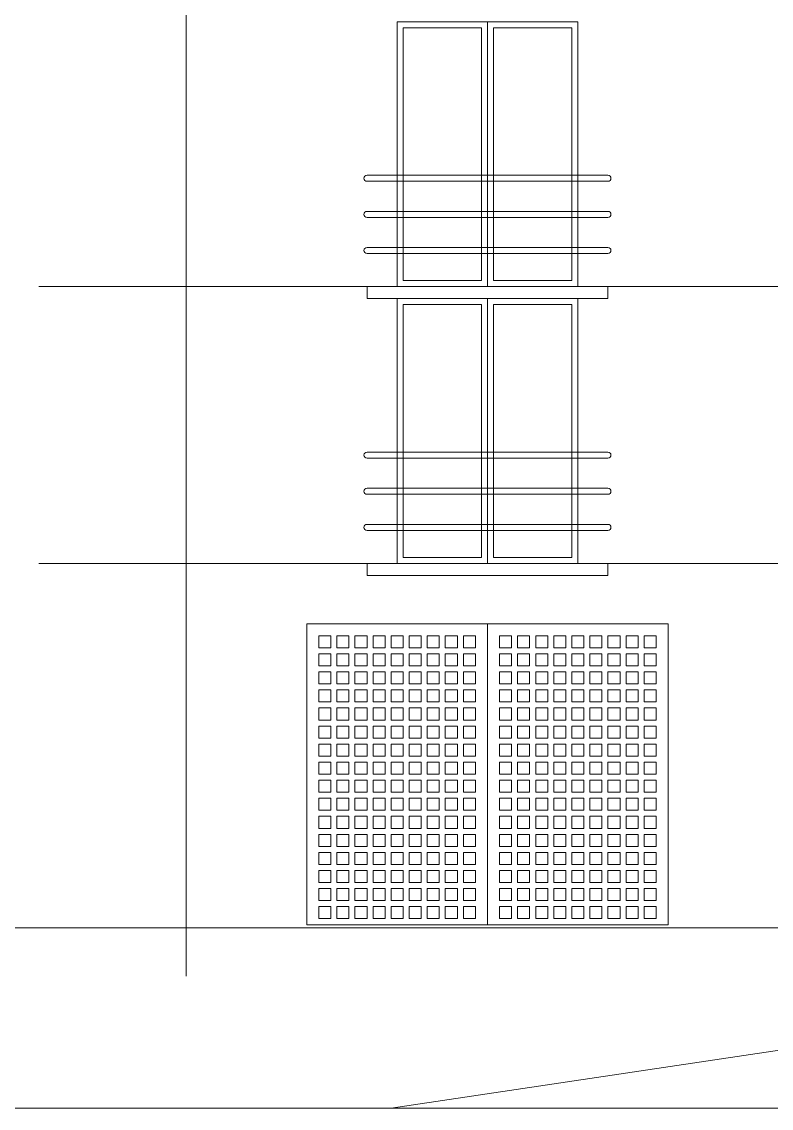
# Model space of a CAD drawing. Header units: millimetres. Extents: x 94 to 362, y 157 to 221.
# Drawn here: x 109.05 to 115.27, y 164.48 to 173.5 of the extents above; entities that cross this region are included whole.
import ezdxf

# ---------------------------------------------------------------- set-up
doc = ezdxf.new("R2010")
doc.units = ezdxf.units.MM
doc.layers.get('0').update_dxf_attribs({"lineweight": 9})

msp = doc.modelspace()

# ---------------------------------------------------------------- linework, layer by layer
for p, q in [((110.4177, 165.5756), (110.4177, 181.0042)), ((123.4407, 171.3042), (109.1942, 171.3042)), ((123.4407, 169.0042), (109.1942, 169.0042)), ((128.8239, 165.9792), (104.31, 165.9792)), ((112.1177, 164.4792), (122.1177, 165.9792)), ((128.8239, 164.4792), (104.31, 164.4792))]:
    msp.add_line(p, q)
for points in [[(112.9177, 171.3042), (112.1677, 171.3042), (112.1677, 173.5042), (112.9177, 173.5042)], [(113.6677, 171.3042), (112.9177, 171.3042), (112.9177, 173.5042), (113.6677, 173.5042)], [(112.8677, 171.3542), (112.2177, 171.3542), (112.2177, 173.4542), (112.8677, 173.4542)], [(113.6177, 171.3542), (112.9677, 171.3542), (112.9677, 173.4542), (113.6177, 173.4542)], [(111.9177, 171.3042), (113.9177, 171.3042), (113.9177, 171.2042), (111.9177, 171.2042)], [(112.9177, 169.0042), (112.1677, 169.0042), (112.1677, 171.2042), (112.9177, 171.2042)], [(112.8677, 169.0542), (112.2177, 169.0542), (112.2177, 171.1542), (112.8677, 171.1542)], [(113.6677, 169.0042), (112.9177, 169.0042), (112.9177, 171.2042), (113.6677, 171.2042)], [(113.6177, 169.0542), (112.9677, 169.0542), (112.9677, 171.1542), (113.6177, 171.1542)], [(111.9177, 169.0042), (113.9177, 169.0042), (113.9177, 168.9042), (111.9177, 168.9042)], [(111.4177, 168.5042), (112.9177, 168.5042), (112.9177, 166.0042), (111.4177, 166.0042)], [(112.9177, 168.5042), (114.4177, 168.5042), (114.4177, 166.0042), (112.9177, 166.0042)], [(111.5177, 168.4042), (111.6177, 168.4042), (111.6177, 168.3042), (111.5177, 168.3042)], [(111.5177, 168.4042), (111.6177, 168.4042), (111.6177, 168.3042), (111.5177, 168.3042)], [(111.6677, 168.4042), (111.7677, 168.4042), (111.7677, 168.3042), (111.6677, 168.3042)], [(111.8177, 168.4042), (111.9177, 168.4042), (111.9177, 168.3042), (111.8177, 168.3042)], [(111.8177, 168.4042), (111.9177, 168.4042), (111.9177, 168.3042), (111.8177, 168.3042)], [(111.9677, 168.4042), (112.0677, 168.4042), (112.0677, 168.3042), (111.9677, 168.3042)], [(112.1177, 168.4042), (112.2177, 168.4042), (112.2177, 168.3042), (112.1177, 168.3042)], [(112.1177, 168.4042), (112.2177, 168.4042), (112.2177, 168.3042), (112.1177, 168.3042)], [(112.2677, 168.4042), (112.3677, 168.4042), (112.3677, 168.3042), (112.2677, 168.3042)], [(112.4177, 168.4042), (112.5177, 168.4042), (112.5177, 168.3042), (112.4177, 168.3042)], [(112.4177, 168.4042), (112.5177, 168.4042), (112.5177, 168.3042), (112.4177, 168.3042)], [(112.5677, 168.4042), (112.6677, 168.4042), (112.6677, 168.3042), (112.5677, 168.3042)], [(112.7177, 168.4042), (112.8177, 168.4042), (112.8177, 168.3042), (112.7177, 168.3042)], [(113.0177, 168.4042), (113.1177, 168.4042), (113.1177, 168.3042), (113.0177, 168.3042)], [(113.0177, 168.4042), (113.1177, 168.4042), (113.1177, 168.3042), (113.0177, 168.3042)], [(113.1677, 168.4042), (113.2677, 168.4042), (113.2677, 168.3042), (113.1677, 168.3042)], [(113.3177, 168.4042), (113.4177, 168.4042), (113.4177, 168.3042), (113.3177, 168.3042)], [(113.3177, 168.4042), (113.4177, 168.4042), (113.4177, 168.3042), (113.3177, 168.3042)], [(113.4677, 168.4042), (113.5677, 168.4042), (113.5677, 168.3042), (113.4677, 168.3042)], [(113.6177, 168.4042), (113.7177, 168.4042), (113.7177, 168.3042), (113.6177, 168.3042)], [(113.6177, 168.4042), (113.7177, 168.4042), (113.7177, 168.3042), (113.6177, 168.3042)], [(113.7677, 168.4042), (113.8677, 168.4042), (113.8677, 168.3042), (113.7677, 168.3042)], [(113.9177, 168.4042), (114.0177, 168.4042), (114.0177, 168.3042), (113.9177, 168.3042)], [(113.9177, 168.4042), (114.0177, 168.4042), (114.0177, 168.3042), (113.9177, 168.3042)], [(114.0677, 168.4042), (114.1677, 168.4042), (114.1677, 168.3042), (114.0677, 168.3042)], [(114.2177, 168.4042), (114.3177, 168.4042), (114.3177, 168.3042), (114.2177, 168.3042)], [(111.5177, 168.2542), (111.6177, 168.2542), (111.6177, 168.1542), (111.5177, 168.1542)], [(111.5177, 168.2542), (111.6177, 168.2542), (111.6177, 168.1542), (111.5177, 168.1542)], [(111.6677, 168.2542), (111.7677, 168.2542), (111.7677, 168.1542), (111.6677, 168.1542)], [(111.8177, 168.2542), (111.9177, 168.2542), (111.9177, 168.1542), (111.8177, 168.1542)], [(111.8177, 168.2542), (111.9177, 168.2542), (111.9177, 168.1542), (111.8177, 168.1542)], [(111.9677, 168.2542), (112.0677, 168.2542), (112.0677, 168.1542), (111.9677, 168.1542)], [(112.1177, 168.2542), (112.2177, 168.2542), (112.2177, 168.1542), (112.1177, 168.1542)], [(112.1177, 168.2542), (112.2177, 168.2542), (112.2177, 168.1542), (112.1177, 168.1542)], [(112.2677, 168.2542), (112.3677, 168.2542), (112.3677, 168.1542), (112.2677, 168.1542)], [(112.4177, 168.2542), (112.5177, 168.2542), (112.5177, 168.1542), (112.4177, 168.1542)], [(112.4177, 168.2542), (112.5177, 168.2542), (112.5177, 168.1542), (112.4177, 168.1542)], [(112.5677, 168.2542), (112.6677, 168.2542), (112.6677, 168.1542), (112.5677, 168.1542)], [(112.7177, 168.2542), (112.8177, 168.2542), (112.8177, 168.1542), (112.7177, 168.1542)], [(113.0177, 168.2542), (113.1177, 168.2542), (113.1177, 168.1542), (113.0177, 168.1542)], [(113.0177, 168.2542), (113.1177, 168.2542), (113.1177, 168.1542), (113.0177, 168.1542)], [(113.1677, 168.2542), (113.2677, 168.2542), (113.2677, 168.1542), (113.1677, 168.1542)], [(113.3177, 168.2542), (113.4177, 168.2542), (113.4177, 168.1542), (113.3177, 168.1542)], [(113.3177, 168.2542), (113.4177, 168.2542), (113.4177, 168.1542), (113.3177, 168.1542)], [(113.4677, 168.2542), (113.5677, 168.2542), (113.5677, 168.1542), (113.4677, 168.1542)], [(113.6177, 168.2542), (113.7177, 168.2542), (113.7177, 168.1542), (113.6177, 168.1542)], [(113.6177, 168.2542), (113.7177, 168.2542), (113.7177, 168.1542), (113.6177, 168.1542)], [(113.7677, 168.2542), (113.8677, 168.2542), (113.8677, 168.1542), (113.7677, 168.1542)], [(113.9177, 168.2542), (114.0177, 168.2542), (114.0177, 168.1542), (113.9177, 168.1542)], [(113.9177, 168.2542), (114.0177, 168.2542), (114.0177, 168.1542), (113.9177, 168.1542)], [(114.0677, 168.2542), (114.1677, 168.2542), (114.1677, 168.1542), (114.0677, 168.1542)], [(114.2177, 168.2542), (114.3177, 168.2542), (114.3177, 168.1542), (114.2177, 168.1542)], [(111.5177, 168.1042), (111.6177, 168.1042), (111.6177, 168.0042), (111.5177, 168.0042)], [(111.5177, 168.1042), (111.6177, 168.1042), (111.6177, 168.0042), (111.5177, 168.0042)], [(111.6677, 168.1042), (111.7677, 168.1042), (111.7677, 168.0042), (111.6677, 168.0042)], [(111.8177, 168.1042), (111.9177, 168.1042), (111.9177, 168.0042), (111.8177, 168.0042)], [(111.8177, 168.1042), (111.9177, 168.1042), (111.9177, 168.0042), (111.8177, 168.0042)], [(111.9677, 168.1042), (112.0677, 168.1042), (112.0677, 168.0042), (111.9677, 168.0042)], [(112.1177, 168.1042), (112.2177, 168.1042), (112.2177, 168.0042), (112.1177, 168.0042)], [(112.1177, 168.1042), (112.2177, 168.1042), (112.2177, 168.0042), (112.1177, 168.0042)], [(112.2677, 168.1042), (112.3677, 168.1042), (112.3677, 168.0042), (112.2677, 168.0042)], [(112.4177, 168.1042), (112.5177, 168.1042), (112.5177, 168.0042), (112.4177, 168.0042)], [(112.4177, 168.1042), (112.5177, 168.1042), (112.5177, 168.0042), (112.4177, 168.0042)], [(112.5677, 168.1042), (112.6677, 168.1042), (112.6677, 168.0042), (112.5677, 168.0042)], [(112.7177, 168.1042), (112.8177, 168.1042), (112.8177, 168.0042), (112.7177, 168.0042)], [(113.0177, 168.1042), (113.1177, 168.1042), (113.1177, 168.0042), (113.0177, 168.0042)], [(113.0177, 168.1042), (113.1177, 168.1042), (113.1177, 168.0042), (113.0177, 168.0042)], [(113.1677, 168.1042), (113.2677, 168.1042), (113.2677, 168.0042), (113.1677, 168.0042)], [(113.3177, 168.1042), (113.4177, 168.1042), (113.4177, 168.0042), (113.3177, 168.0042)], [(113.3177, 168.1042), (113.4177, 168.1042), (113.4177, 168.0042), (113.3177, 168.0042)], [(113.4677, 168.1042), (113.5677, 168.1042), (113.5677, 168.0042), (113.4677, 168.0042)], [(113.6177, 168.1042), (113.7177, 168.1042), (113.7177, 168.0042), (113.6177, 168.0042)], [(113.6177, 168.1042), (113.7177, 168.1042), (113.7177, 168.0042), (113.6177, 168.0042)], [(113.7677, 168.1042), (113.8677, 168.1042), (113.8677, 168.0042), (113.7677, 168.0042)], [(113.9177, 168.1042), (114.0177, 168.1042), (114.0177, 168.0042), (113.9177, 168.0042)], [(113.9177, 168.1042), (114.0177, 168.1042), (114.0177, 168.0042), (113.9177, 168.0042)], [(114.0677, 168.1042), (114.1677, 168.1042), (114.1677, 168.0042), (114.0677, 168.0042)], [(114.2177, 168.1042), (114.3177, 168.1042), (114.3177, 168.0042), (114.2177, 168.0042)], [(111.5177, 167.9542), (111.6177, 167.9542), (111.6177, 167.8542), (111.5177, 167.8542)], [(111.5177, 167.9542), (111.6177, 167.9542), (111.6177, 167.8542), (111.5177, 167.8542)], [(111.6677, 167.9542), (111.7677, 167.9542), (111.7677, 167.8542), (111.6677, 167.8542)], [(111.8177, 167.9542), (111.9177, 167.9542), (111.9177, 167.8542), (111.8177, 167.8542)], [(111.8177, 167.9542), (111.9177, 167.9542), (111.9177, 167.8542), (111.8177, 167.8542)], [(111.9677, 167.9542), (112.0677, 167.9542), (112.0677, 167.8542), (111.9677, 167.8542)], [(112.1177, 167.9542), (112.2177, 167.9542), (112.2177, 167.8542), (112.1177, 167.8542)], [(112.1177, 167.9542), (112.2177, 167.9542), (112.2177, 167.8542), (112.1177, 167.8542)], [(112.2677, 167.9542), (112.3677, 167.9542), (112.3677, 167.8542), (112.2677, 167.8542)], [(112.4177, 167.9542), (112.5177, 167.9542), (112.5177, 167.8542), (112.4177, 167.8542)], [(112.4177, 167.9542), (112.5177, 167.9542), (112.5177, 167.8542), (112.4177, 167.8542)], [(112.5677, 167.9542), (112.6677, 167.9542), (112.6677, 167.8542), (112.5677, 167.8542)], [(112.7177, 167.9542), (112.8177, 167.9542), (112.8177, 167.8542), (112.7177, 167.8542)], [(113.0177, 167.9542), (113.1177, 167.9542), (113.1177, 167.8542), (113.0177, 167.8542)], [(113.0177, 167.9542), (113.1177, 167.9542), (113.1177, 167.8542), (113.0177, 167.8542)], [(113.1677, 167.9542), (113.2677, 167.9542), (113.2677, 167.8542), (113.1677, 167.8542)], [(113.3177, 167.9542), (113.4177, 167.9542), (113.4177, 167.8542), (113.3177, 167.8542)], [(113.3177, 167.9542), (113.4177, 167.9542), (113.4177, 167.8542), (113.3177, 167.8542)], [(113.4677, 167.9542), (113.5677, 167.9542), (113.5677, 167.8542), (113.4677, 167.8542)], [(113.6177, 167.9542), (113.7177, 167.9542), (113.7177, 167.8542), (113.6177, 167.8542)], [(113.6177, 167.9542), (113.7177, 167.9542), (113.7177, 167.8542), (113.6177, 167.8542)], [(113.7677, 167.9542), (113.8677, 167.9542), (113.8677, 167.8542), (113.7677, 167.8542)], [(113.9177, 167.9542), (114.0177, 167.9542), (114.0177, 167.8542), (113.9177, 167.8542)], [(113.9177, 167.9542), (114.0177, 167.9542), (114.0177, 167.8542), (113.9177, 167.8542)], [(114.0677, 167.9542), (114.1677, 167.9542), (114.1677, 167.8542), (114.0677, 167.8542)], [(114.2177, 167.9542), (114.3177, 167.9542), (114.3177, 167.8542), (114.2177, 167.8542)], [(111.5177, 167.8042), (111.6177, 167.8042), (111.6177, 167.7042), (111.5177, 167.7042)], [(111.5177, 167.8042), (111.6177, 167.8042), (111.6177, 167.7042), (111.5177, 167.7042)], [(111.6677, 167.8042), (111.7677, 167.8042), (111.7677, 167.7042), (111.6677, 167.7042)], [(111.8177, 167.8042), (111.9177, 167.8042), (111.9177, 167.7042), (111.8177, 167.7042)], [(111.8177, 167.8042), (111.9177, 167.8042), (111.9177, 167.7042), (111.8177, 167.7042)], [(111.9677, 167.8042), (112.0677, 167.8042), (112.0677, 167.7042), (111.9677, 167.7042)], [(112.1177, 167.8042), (112.2177, 167.8042), (112.2177, 167.7042), (112.1177, 167.7042)], [(112.1177, 167.8042), (112.2177, 167.8042), (112.2177, 167.7042), (112.1177, 167.7042)], [(112.2677, 167.8042), (112.3677, 167.8042), (112.3677, 167.7042), (112.2677, 167.7042)], [(112.4177, 167.8042), (112.5177, 167.8042), (112.5177, 167.7042), (112.4177, 167.7042)], [(112.4177, 167.8042), (112.5177, 167.8042), (112.5177, 167.7042), (112.4177, 167.7042)], [(112.5677, 167.8042), (112.6677, 167.8042), (112.6677, 167.7042), (112.5677, 167.7042)], [(112.7177, 167.8042), (112.8177, 167.8042), (112.8177, 167.7042), (112.7177, 167.7042)], [(113.0177, 167.8042), (113.1177, 167.8042), (113.1177, 167.7042), (113.0177, 167.7042)], [(113.0177, 167.8042), (113.1177, 167.8042), (113.1177, 167.7042), (113.0177, 167.7042)], [(113.1677, 167.8042), (113.2677, 167.8042), (113.2677, 167.7042), (113.1677, 167.7042)], [(113.3177, 167.8042), (113.4177, 167.8042), (113.4177, 167.7042), (113.3177, 167.7042)], [(113.3177, 167.8042), (113.4177, 167.8042), (113.4177, 167.7042), (113.3177, 167.7042)], [(113.4677, 167.8042), (113.5677, 167.8042), (113.5677, 167.7042), (113.4677, 167.7042)], [(113.6177, 167.8042), (113.7177, 167.8042), (113.7177, 167.7042), (113.6177, 167.7042)], [(113.6177, 167.8042), (113.7177, 167.8042), (113.7177, 167.7042), (113.6177, 167.7042)], [(113.7677, 167.8042), (113.8677, 167.8042), (113.8677, 167.7042), (113.7677, 167.7042)], [(113.9177, 167.8042), (114.0177, 167.8042), (114.0177, 167.7042), (113.9177, 167.7042)], [(113.9177, 167.8042), (114.0177, 167.8042), (114.0177, 167.7042), (113.9177, 167.7042)], [(114.0677, 167.8042), (114.1677, 167.8042), (114.1677, 167.7042), (114.0677, 167.7042)], [(114.2177, 167.8042), (114.3177, 167.8042), (114.3177, 167.7042), (114.2177, 167.7042)], [(111.5177, 167.6542), (111.6177, 167.6542), (111.6177, 167.5542), (111.5177, 167.5542)], [(111.5177, 167.6542), (111.6177, 167.6542), (111.6177, 167.5542), (111.5177, 167.5542)], [(111.6677, 167.6542), (111.7677, 167.6542), (111.7677, 167.5542), (111.6677, 167.5542)], [(111.8177, 167.6542), (111.9177, 167.6542), (111.9177, 167.5542), (111.8177, 167.5542)], [(111.8177, 167.6542), (111.9177, 167.6542), (111.9177, 167.5542), (111.8177, 167.5542)], [(111.9677, 167.6542), (112.0677, 167.6542), (112.0677, 167.5542), (111.9677, 167.5542)], [(112.1177, 167.6542), (112.2177, 167.6542), (112.2177, 167.5542), (112.1177, 167.5542)], [(112.1177, 167.6542), (112.2177, 167.6542), (112.2177, 167.5542), (112.1177, 167.5542)], [(112.2677, 167.6542), (112.3677, 167.6542), (112.3677, 167.5542), (112.2677, 167.5542)], [(112.4177, 167.6542), (112.5177, 167.6542), (112.5177, 167.5542), (112.4177, 167.5542)], [(112.4177, 167.6542), (112.5177, 167.6542), (112.5177, 167.5542), (112.4177, 167.5542)], [(112.5677, 167.6542), (112.6677, 167.6542), (112.6677, 167.5542), (112.5677, 167.5542)], [(112.7177, 167.6542), (112.8177, 167.6542), (112.8177, 167.5542), (112.7177, 167.5542)], [(113.0177, 167.6542), (113.1177, 167.6542), (113.1177, 167.5542), (113.0177, 167.5542)], [(113.0177, 167.6542), (113.1177, 167.6542), (113.1177, 167.5542), (113.0177, 167.5542)], [(113.1677, 167.6542), (113.2677, 167.6542), (113.2677, 167.5542), (113.1677, 167.5542)], [(113.3177, 167.6542), (113.4177, 167.6542), (113.4177, 167.5542), (113.3177, 167.5542)], [(113.3177, 167.6542), (113.4177, 167.6542), (113.4177, 167.5542), (113.3177, 167.5542)], [(113.4677, 167.6542), (113.5677, 167.6542), (113.5677, 167.5542), (113.4677, 167.5542)], [(113.6177, 167.6542), (113.7177, 167.6542), (113.7177, 167.5542), (113.6177, 167.5542)], [(113.6177, 167.6542), (113.7177, 167.6542), (113.7177, 167.5542), (113.6177, 167.5542)], [(113.7677, 167.6542), (113.8677, 167.6542), (113.8677, 167.5542), (113.7677, 167.5542)], [(113.9177, 167.6542), (114.0177, 167.6542), (114.0177, 167.5542), (113.9177, 167.5542)], [(113.9177, 167.6542), (114.0177, 167.6542), (114.0177, 167.5542), (113.9177, 167.5542)], [(114.0677, 167.6542), (114.1677, 167.6542), (114.1677, 167.5542), (114.0677, 167.5542)], [(114.2177, 167.6542), (114.3177, 167.6542), (114.3177, 167.5542), (114.2177, 167.5542)], [(111.5177, 167.5042), (111.6177, 167.5042), (111.6177, 167.4042), (111.5177, 167.4042)], [(111.5177, 167.5042), (111.6177, 167.5042), (111.6177, 167.4042), (111.5177, 167.4042)], [(111.6677, 167.5042), (111.7677, 167.5042), (111.7677, 167.4042), (111.6677, 167.4042)], [(111.8177, 167.5042), (111.9177, 167.5042), (111.9177, 167.4042), (111.8177, 167.4042)], [(111.8177, 167.5042), (111.9177, 167.5042), (111.9177, 167.4042), (111.8177, 167.4042)], [(111.9677, 167.5042), (112.0677, 167.5042), (112.0677, 167.4042), (111.9677, 167.4042)], [(112.1177, 167.5042), (112.2177, 167.5042), (112.2177, 167.4042), (112.1177, 167.4042)], [(112.1177, 167.5042), (112.2177, 167.5042), (112.2177, 167.4042), (112.1177, 167.4042)], [(112.2677, 167.5042), (112.3677, 167.5042), (112.3677, 167.4042), (112.2677, 167.4042)], [(112.4177, 167.5042), (112.5177, 167.5042), (112.5177, 167.4042), (112.4177, 167.4042)], [(112.4177, 167.5042), (112.5177, 167.5042), (112.5177, 167.4042), (112.4177, 167.4042)], [(112.5677, 167.5042), (112.6677, 167.5042), (112.6677, 167.4042), (112.5677, 167.4042)], [(112.7177, 167.5042), (112.8177, 167.5042), (112.8177, 167.4042), (112.7177, 167.4042)], [(113.0177, 167.5042), (113.1177, 167.5042), (113.1177, 167.4042), (113.0177, 167.4042)], [(113.0177, 167.5042), (113.1177, 167.5042), (113.1177, 167.4042), (113.0177, 167.4042)], [(113.1677, 167.5042), (113.2677, 167.5042), (113.2677, 167.4042), (113.1677, 167.4042)], [(113.3177, 167.5042), (113.4177, 167.5042), (113.4177, 167.4042), (113.3177, 167.4042)], [(113.3177, 167.5042), (113.4177, 167.5042), (113.4177, 167.4042), (113.3177, 167.4042)], [(113.4677, 167.5042), (113.5677, 167.5042), (113.5677, 167.4042), (113.4677, 167.4042)], [(113.6177, 167.5042), (113.7177, 167.5042), (113.7177, 167.4042), (113.6177, 167.4042)], [(113.6177, 167.5042), (113.7177, 167.5042), (113.7177, 167.4042), (113.6177, 167.4042)], [(113.7677, 167.5042), (113.8677, 167.5042), (113.8677, 167.4042), (113.7677, 167.4042)], [(113.9177, 167.5042), (114.0177, 167.5042), (114.0177, 167.4042), (113.9177, 167.4042)], [(113.9177, 167.5042), (114.0177, 167.5042), (114.0177, 167.4042), (113.9177, 167.4042)], [(114.0677, 167.5042), (114.1677, 167.5042), (114.1677, 167.4042), (114.0677, 167.4042)], [(114.2177, 167.5042), (114.3177, 167.5042), (114.3177, 167.4042), (114.2177, 167.4042)], [(111.5177, 167.3542), (111.6177, 167.3542), (111.6177, 167.2542), (111.5177, 167.2542)], [(111.5177, 167.3542), (111.6177, 167.3542), (111.6177, 167.2542), (111.5177, 167.2542)], [(111.6677, 167.3542), (111.7677, 167.3542), (111.7677, 167.2542), (111.6677, 167.2542)], [(111.8177, 167.3542), (111.9177, 167.3542), (111.9177, 167.2542), (111.8177, 167.2542)], [(111.8177, 167.3542), (111.9177, 167.3542), (111.9177, 167.2542), (111.8177, 167.2542)], [(111.9677, 167.3542), (112.0677, 167.3542), (112.0677, 167.2542), (111.9677, 167.2542)], [(112.1177, 167.3542), (112.2177, 167.3542), (112.2177, 167.2542), (112.1177, 167.2542)], [(112.1177, 167.3542), (112.2177, 167.3542), (112.2177, 167.2542), (112.1177, 167.2542)], [(112.2677, 167.3542), (112.3677, 167.3542), (112.3677, 167.2542), (112.2677, 167.2542)], [(112.4177, 167.3542), (112.5177, 167.3542), (112.5177, 167.2542), (112.4177, 167.2542)], [(112.4177, 167.3542), (112.5177, 167.3542), (112.5177, 167.2542), (112.4177, 167.2542)], [(112.5677, 167.3542), (112.6677, 167.3542), (112.6677, 167.2542), (112.5677, 167.2542)], [(112.7177, 167.3542), (112.8177, 167.3542), (112.8177, 167.2542), (112.7177, 167.2542)], [(113.0177, 167.3542), (113.1177, 167.3542), (113.1177, 167.2542), (113.0177, 167.2542)], [(113.0177, 167.3542), (113.1177, 167.3542), (113.1177, 167.2542), (113.0177, 167.2542)], [(113.1677, 167.3542), (113.2677, 167.3542), (113.2677, 167.2542), (113.1677, 167.2542)], [(113.3177, 167.3542), (113.4177, 167.3542), (113.4177, 167.2542), (113.3177, 167.2542)], [(113.3177, 167.3542), (113.4177, 167.3542), (113.4177, 167.2542), (113.3177, 167.2542)], [(113.4677, 167.3542), (113.5677, 167.3542), (113.5677, 167.2542), (113.4677, 167.2542)], [(113.6177, 167.3542), (113.7177, 167.3542), (113.7177, 167.2542), (113.6177, 167.2542)], [(113.6177, 167.3542), (113.7177, 167.3542), (113.7177, 167.2542), (113.6177, 167.2542)], [(113.7677, 167.3542), (113.8677, 167.3542), (113.8677, 167.2542), (113.7677, 167.2542)], [(113.9177, 167.3542), (114.0177, 167.3542), (114.0177, 167.2542), (113.9177, 167.2542)], [(113.9177, 167.3542), (114.0177, 167.3542), (114.0177, 167.2542), (113.9177, 167.2542)], [(114.0677, 167.3542), (114.1677, 167.3542), (114.1677, 167.2542), (114.0677, 167.2542)], [(114.2177, 167.3542), (114.3177, 167.3542), (114.3177, 167.2542), (114.2177, 167.2542)], [(111.5177, 167.2042), (111.6177, 167.2042), (111.6177, 167.1042), (111.5177, 167.1042)], [(111.5177, 167.2042), (111.6177, 167.2042), (111.6177, 167.1042), (111.5177, 167.1042)], [(111.6677, 167.2042), (111.7677, 167.2042), (111.7677, 167.1042), (111.6677, 167.1042)], [(111.8177, 167.2042), (111.9177, 167.2042), (111.9177, 167.1042), (111.8177, 167.1042)], [(111.8177, 167.2042), (111.9177, 167.2042), (111.9177, 167.1042), (111.8177, 167.1042)], [(111.9677, 167.2042), (112.0677, 167.2042), (112.0677, 167.1042), (111.9677, 167.1042)], [(112.1177, 167.2042), (112.2177, 167.2042), (112.2177, 167.1042), (112.1177, 167.1042)], [(112.1177, 167.2042), (112.2177, 167.2042), (112.2177, 167.1042), (112.1177, 167.1042)], [(112.2677, 167.2042), (112.3677, 167.2042), (112.3677, 167.1042), (112.2677, 167.1042)], [(112.4177, 167.2042), (112.5177, 167.2042), (112.5177, 167.1042), (112.4177, 167.1042)], [(112.4177, 167.2042), (112.5177, 167.2042), (112.5177, 167.1042), (112.4177, 167.1042)], [(112.5677, 167.2042), (112.6677, 167.2042), (112.6677, 167.1042), (112.5677, 167.1042)], [(112.7177, 167.2042), (112.8177, 167.2042), (112.8177, 167.1042), (112.7177, 167.1042)], [(113.0177, 167.2042), (113.1177, 167.2042), (113.1177, 167.1042), (113.0177, 167.1042)], [(113.0177, 167.2042), (113.1177, 167.2042), (113.1177, 167.1042), (113.0177, 167.1042)], [(113.1677, 167.2042), (113.2677, 167.2042), (113.2677, 167.1042), (113.1677, 167.1042)], [(113.3177, 167.2042), (113.4177, 167.2042), (113.4177, 167.1042), (113.3177, 167.1042)], [(113.3177, 167.2042), (113.4177, 167.2042), (113.4177, 167.1042), (113.3177, 167.1042)], [(113.4677, 167.2042), (113.5677, 167.2042), (113.5677, 167.1042), (113.4677, 167.1042)], [(113.6177, 167.2042), (113.7177, 167.2042), (113.7177, 167.1042), (113.6177, 167.1042)], [(113.6177, 167.2042), (113.7177, 167.2042), (113.7177, 167.1042), (113.6177, 167.1042)], [(113.7677, 167.2042), (113.8677, 167.2042), (113.8677, 167.1042), (113.7677, 167.1042)], [(113.9177, 167.2042), (114.0177, 167.2042), (114.0177, 167.1042), (113.9177, 167.1042)], [(113.9177, 167.2042), (114.0177, 167.2042), (114.0177, 167.1042), (113.9177, 167.1042)], [(114.0677, 167.2042), (114.1677, 167.2042), (114.1677, 167.1042), (114.0677, 167.1042)], [(114.2177, 167.2042), (114.3177, 167.2042), (114.3177, 167.1042), (114.2177, 167.1042)], [(111.5177, 167.0542), (111.6177, 167.0542), (111.6177, 166.9542), (111.5177, 166.9542)], [(111.5177, 167.0542), (111.6177, 167.0542), (111.6177, 166.9542), (111.5177, 166.9542)], [(111.6677, 167.0542), (111.7677, 167.0542), (111.7677, 166.9542), (111.6677, 166.9542)], [(111.8177, 167.0542), (111.9177, 167.0542), (111.9177, 166.9542), (111.8177, 166.9542)], [(111.8177, 167.0542), (111.9177, 167.0542), (111.9177, 166.9542), (111.8177, 166.9542)], [(111.9677, 167.0542), (112.0677, 167.0542), (112.0677, 166.9542), (111.9677, 166.9542)], [(112.1177, 167.0542), (112.2177, 167.0542), (112.2177, 166.9542), (112.1177, 166.9542)], [(112.1177, 167.0542), (112.2177, 167.0542), (112.2177, 166.9542), (112.1177, 166.9542)], [(112.2677, 167.0542), (112.3677, 167.0542), (112.3677, 166.9542), (112.2677, 166.9542)], [(112.4177, 167.0542), (112.5177, 167.0542), (112.5177, 166.9542), (112.4177, 166.9542)], [(112.4177, 167.0542), (112.5177, 167.0542), (112.5177, 166.9542), (112.4177, 166.9542)], [(112.5677, 167.0542), (112.6677, 167.0542), (112.6677, 166.9542), (112.5677, 166.9542)], [(112.7177, 167.0542), (112.8177, 167.0542), (112.8177, 166.9542), (112.7177, 166.9542)], [(113.0177, 167.0542), (113.1177, 167.0542), (113.1177, 166.9542), (113.0177, 166.9542)], [(113.0177, 167.0542), (113.1177, 167.0542), (113.1177, 166.9542), (113.0177, 166.9542)], [(113.1677, 167.0542), (113.2677, 167.0542), (113.2677, 166.9542), (113.1677, 166.9542)], [(113.3177, 167.0542), (113.4177, 167.0542), (113.4177, 166.9542), (113.3177, 166.9542)], [(113.3177, 167.0542), (113.4177, 167.0542), (113.4177, 166.9542), (113.3177, 166.9542)], [(113.4677, 167.0542), (113.5677, 167.0542), (113.5677, 166.9542), (113.4677, 166.9542)], [(113.6177, 167.0542), (113.7177, 167.0542), (113.7177, 166.9542), (113.6177, 166.9542)], [(113.6177, 167.0542), (113.7177, 167.0542), (113.7177, 166.9542), (113.6177, 166.9542)], [(113.7677, 167.0542), (113.8677, 167.0542), (113.8677, 166.9542), (113.7677, 166.9542)], [(113.9177, 167.0542), (114.0177, 167.0542), (114.0177, 166.9542), (113.9177, 166.9542)], [(113.9177, 167.0542), (114.0177, 167.0542), (114.0177, 166.9542), (113.9177, 166.9542)], [(114.0677, 167.0542), (114.1677, 167.0542), (114.1677, 166.9542), (114.0677, 166.9542)], [(114.2177, 167.0542), (114.3177, 167.0542), (114.3177, 166.9542), (114.2177, 166.9542)], [(111.5177, 166.9042), (111.6177, 166.9042), (111.6177, 166.8042), (111.5177, 166.8042)], [(111.5177, 166.9042), (111.6177, 166.9042), (111.6177, 166.8042), (111.5177, 166.8042)], [(111.6677, 166.9042), (111.7677, 166.9042), (111.7677, 166.8042), (111.6677, 166.8042)], [(111.8177, 166.9042), (111.9177, 166.9042), (111.9177, 166.8042), (111.8177, 166.8042)], [(111.8177, 166.9042), (111.9177, 166.9042), (111.9177, 166.8042), (111.8177, 166.8042)], [(111.9677, 166.9042), (112.0677, 166.9042), (112.0677, 166.8042), (111.9677, 166.8042)], [(112.1177, 166.9042), (112.2177, 166.9042), (112.2177, 166.8042), (112.1177, 166.8042)], [(112.1177, 166.9042), (112.2177, 166.9042), (112.2177, 166.8042), (112.1177, 166.8042)], [(112.2677, 166.9042), (112.3677, 166.9042), (112.3677, 166.8042), (112.2677, 166.8042)], [(112.4177, 166.9042), (112.5177, 166.9042), (112.5177, 166.8042), (112.4177, 166.8042)], [(112.4177, 166.9042), (112.5177, 166.9042), (112.5177, 166.8042), (112.4177, 166.8042)], [(112.5677, 166.9042), (112.6677, 166.9042), (112.6677, 166.8042), (112.5677, 166.8042)], [(112.7177, 166.9042), (112.8177, 166.9042), (112.8177, 166.8042), (112.7177, 166.8042)], [(113.0177, 166.9042), (113.1177, 166.9042), (113.1177, 166.8042), (113.0177, 166.8042)], [(113.0177, 166.9042), (113.1177, 166.9042), (113.1177, 166.8042), (113.0177, 166.8042)], [(113.1677, 166.9042), (113.2677, 166.9042), (113.2677, 166.8042), (113.1677, 166.8042)], [(113.3177, 166.9042), (113.4177, 166.9042), (113.4177, 166.8042), (113.3177, 166.8042)], [(113.3177, 166.9042), (113.4177, 166.9042), (113.4177, 166.8042), (113.3177, 166.8042)], [(113.4677, 166.9042), (113.5677, 166.9042), (113.5677, 166.8042), (113.4677, 166.8042)], [(113.6177, 166.9042), (113.7177, 166.9042), (113.7177, 166.8042), (113.6177, 166.8042)], [(113.6177, 166.9042), (113.7177, 166.9042), (113.7177, 166.8042), (113.6177, 166.8042)], [(113.7677, 166.9042), (113.8677, 166.9042), (113.8677, 166.8042), (113.7677, 166.8042)], [(113.9177, 166.9042), (114.0177, 166.9042), (114.0177, 166.8042), (113.9177, 166.8042)], [(113.9177, 166.9042), (114.0177, 166.9042), (114.0177, 166.8042), (113.9177, 166.8042)], [(114.0677, 166.9042), (114.1677, 166.9042), (114.1677, 166.8042), (114.0677, 166.8042)], [(114.2177, 166.9042), (114.3177, 166.9042), (114.3177, 166.8042), (114.2177, 166.8042)], [(111.5177, 166.7542), (111.6177, 166.7542), (111.6177, 166.6542), (111.5177, 166.6542)], [(111.5177, 166.7542), (111.6177, 166.7542), (111.6177, 166.6542), (111.5177, 166.6542)], [(111.6677, 166.7542), (111.7677, 166.7542), (111.7677, 166.6542), (111.6677, 166.6542)], [(111.8177, 166.7542), (111.9177, 166.7542), (111.9177, 166.6542), (111.8177, 166.6542)], [(111.8177, 166.7542), (111.9177, 166.7542), (111.9177, 166.6542), (111.8177, 166.6542)], [(111.9677, 166.7542), (112.0677, 166.7542), (112.0677, 166.6542), (111.9677, 166.6542)], [(112.1177, 166.7542), (112.2177, 166.7542), (112.2177, 166.6542), (112.1177, 166.6542)], [(112.1177, 166.7542), (112.2177, 166.7542), (112.2177, 166.6542), (112.1177, 166.6542)], [(112.2677, 166.7542), (112.3677, 166.7542), (112.3677, 166.6542), (112.2677, 166.6542)], [(112.4177, 166.7542), (112.5177, 166.7542), (112.5177, 166.6542), (112.4177, 166.6542)], [(112.4177, 166.7542), (112.5177, 166.7542), (112.5177, 166.6542), (112.4177, 166.6542)], [(112.5677, 166.7542), (112.6677, 166.7542), (112.6677, 166.6542), (112.5677, 166.6542)], [(112.7177, 166.7542), (112.8177, 166.7542), (112.8177, 166.6542), (112.7177, 166.6542)], [(113.0177, 166.7542), (113.1177, 166.7542), (113.1177, 166.6542), (113.0177, 166.6542)], [(113.0177, 166.7542), (113.1177, 166.7542), (113.1177, 166.6542), (113.0177, 166.6542)], [(113.1677, 166.7542), (113.2677, 166.7542), (113.2677, 166.6542), (113.1677, 166.6542)], [(113.3177, 166.7542), (113.4177, 166.7542), (113.4177, 166.6542), (113.3177, 166.6542)], [(113.3177, 166.7542), (113.4177, 166.7542), (113.4177, 166.6542), (113.3177, 166.6542)], [(113.4677, 166.7542), (113.5677, 166.7542), (113.5677, 166.6542), (113.4677, 166.6542)], [(113.6177, 166.7542), (113.7177, 166.7542), (113.7177, 166.6542), (113.6177, 166.6542)], [(113.6177, 166.7542), (113.7177, 166.7542), (113.7177, 166.6542), (113.6177, 166.6542)], [(113.7677, 166.7542), (113.8677, 166.7542), (113.8677, 166.6542), (113.7677, 166.6542)], [(113.9177, 166.7542), (114.0177, 166.7542), (114.0177, 166.6542), (113.9177, 166.6542)], [(113.9177, 166.7542), (114.0177, 166.7542), (114.0177, 166.6542), (113.9177, 166.6542)], [(114.0677, 166.7542), (114.1677, 166.7542), (114.1677, 166.6542), (114.0677, 166.6542)], [(114.2177, 166.7542), (114.3177, 166.7542), (114.3177, 166.6542), (114.2177, 166.6542)], [(111.5177, 166.6042), (111.6177, 166.6042), (111.6177, 166.5042), (111.5177, 166.5042)], [(111.5177, 166.6042), (111.6177, 166.6042), (111.6177, 166.5042), (111.5177, 166.5042)], [(111.6677, 166.6042), (111.7677, 166.6042), (111.7677, 166.5042), (111.6677, 166.5042)], [(111.8177, 166.6042), (111.9177, 166.6042), (111.9177, 166.5042), (111.8177, 166.5042)], [(111.8177, 166.6042), (111.9177, 166.6042), (111.9177, 166.5042), (111.8177, 166.5042)], [(111.9677, 166.6042), (112.0677, 166.6042), (112.0677, 166.5042), (111.9677, 166.5042)], [(112.1177, 166.6042), (112.2177, 166.6042), (112.2177, 166.5042), (112.1177, 166.5042)], [(112.1177, 166.6042), (112.2177, 166.6042), (112.2177, 166.5042), (112.1177, 166.5042)], [(112.2677, 166.6042), (112.3677, 166.6042), (112.3677, 166.5042), (112.2677, 166.5042)], [(112.4177, 166.6042), (112.5177, 166.6042), (112.5177, 166.5042), (112.4177, 166.5042)], [(112.4177, 166.6042), (112.5177, 166.6042), (112.5177, 166.5042), (112.4177, 166.5042)], [(112.5677, 166.6042), (112.6677, 166.6042), (112.6677, 166.5042), (112.5677, 166.5042)], [(112.7177, 166.6042), (112.8177, 166.6042), (112.8177, 166.5042), (112.7177, 166.5042)], [(113.0177, 166.6042), (113.1177, 166.6042), (113.1177, 166.5042), (113.0177, 166.5042)], [(113.0177, 166.6042), (113.1177, 166.6042), (113.1177, 166.5042), (113.0177, 166.5042)], [(113.1677, 166.6042), (113.2677, 166.6042), (113.2677, 166.5042), (113.1677, 166.5042)], [(113.3177, 166.6042), (113.4177, 166.6042), (113.4177, 166.5042), (113.3177, 166.5042)], [(113.3177, 166.6042), (113.4177, 166.6042), (113.4177, 166.5042), (113.3177, 166.5042)], [(113.4677, 166.6042), (113.5677, 166.6042), (113.5677, 166.5042), (113.4677, 166.5042)], [(113.6177, 166.6042), (113.7177, 166.6042), (113.7177, 166.5042), (113.6177, 166.5042)], [(113.6177, 166.6042), (113.7177, 166.6042), (113.7177, 166.5042), (113.6177, 166.5042)], [(113.7677, 166.6042), (113.8677, 166.6042), (113.8677, 166.5042), (113.7677, 166.5042)], [(113.9177, 166.6042), (114.0177, 166.6042), (114.0177, 166.5042), (113.9177, 166.5042)], [(113.9177, 166.6042), (114.0177, 166.6042), (114.0177, 166.5042), (113.9177, 166.5042)], [(114.0677, 166.6042), (114.1677, 166.6042), (114.1677, 166.5042), (114.0677, 166.5042)], [(114.2177, 166.6042), (114.3177, 166.6042), (114.3177, 166.5042), (114.2177, 166.5042)], [(111.5177, 166.4542), (111.6177, 166.4542), (111.6177, 166.3542), (111.5177, 166.3542)], [(111.5177, 166.4542), (111.6177, 166.4542), (111.6177, 166.3542), (111.5177, 166.3542)], [(111.6677, 166.4542), (111.7677, 166.4542), (111.7677, 166.3542), (111.6677, 166.3542)], [(111.8177, 166.4542), (111.9177, 166.4542), (111.9177, 166.3542), (111.8177, 166.3542)], [(111.8177, 166.4542), (111.9177, 166.4542), (111.9177, 166.3542), (111.8177, 166.3542)], [(111.9677, 166.4542), (112.0677, 166.4542), (112.0677, 166.3542), (111.9677, 166.3542)], [(112.1177, 166.4542), (112.2177, 166.4542), (112.2177, 166.3542), (112.1177, 166.3542)], [(112.1177, 166.4542), (112.2177, 166.4542), (112.2177, 166.3542), (112.1177, 166.3542)], [(112.2677, 166.4542), (112.3677, 166.4542), (112.3677, 166.3542), (112.2677, 166.3542)], [(112.4177, 166.4542), (112.5177, 166.4542), (112.5177, 166.3542), (112.4177, 166.3542)], [(112.4177, 166.4542), (112.5177, 166.4542), (112.5177, 166.3542), (112.4177, 166.3542)], [(112.5677, 166.4542), (112.6677, 166.4542), (112.6677, 166.3542), (112.5677, 166.3542)], [(112.7177, 166.4542), (112.8177, 166.4542), (112.8177, 166.3542), (112.7177, 166.3542)], [(113.0177, 166.4542), (113.1177, 166.4542), (113.1177, 166.3542), (113.0177, 166.3542)], [(113.0177, 166.4542), (113.1177, 166.4542), (113.1177, 166.3542), (113.0177, 166.3542)], [(113.1677, 166.4542), (113.2677, 166.4542), (113.2677, 166.3542), (113.1677, 166.3542)], [(113.3177, 166.4542), (113.4177, 166.4542), (113.4177, 166.3542), (113.3177, 166.3542)], [(113.3177, 166.4542), (113.4177, 166.4542), (113.4177, 166.3542), (113.3177, 166.3542)], [(113.4677, 166.4542), (113.5677, 166.4542), (113.5677, 166.3542), (113.4677, 166.3542)], [(113.6177, 166.4542), (113.7177, 166.4542), (113.7177, 166.3542), (113.6177, 166.3542)], [(113.6177, 166.4542), (113.7177, 166.4542), (113.7177, 166.3542), (113.6177, 166.3542)], [(113.7677, 166.4542), (113.8677, 166.4542), (113.8677, 166.3542), (113.7677, 166.3542)], [(113.9177, 166.4542), (114.0177, 166.4542), (114.0177, 166.3542), (113.9177, 166.3542)], [(113.9177, 166.4542), (114.0177, 166.4542), (114.0177, 166.3542), (113.9177, 166.3542)], [(114.0677, 166.4542), (114.1677, 166.4542), (114.1677, 166.3542), (114.0677, 166.3542)], [(114.2177, 166.4542), (114.3177, 166.4542), (114.3177, 166.3542), (114.2177, 166.3542)], [(111.5177, 166.3042), (111.6177, 166.3042), (111.6177, 166.2042), (111.5177, 166.2042)], [(111.5177, 166.3042), (111.6177, 166.3042), (111.6177, 166.2042), (111.5177, 166.2042)], [(111.6677, 166.3042), (111.7677, 166.3042), (111.7677, 166.2042), (111.6677, 166.2042)], [(111.8177, 166.3042), (111.9177, 166.3042), (111.9177, 166.2042), (111.8177, 166.2042)], [(111.8177, 166.3042), (111.9177, 166.3042), (111.9177, 166.2042), (111.8177, 166.2042)], [(111.9677, 166.3042), (112.0677, 166.3042), (112.0677, 166.2042), (111.9677, 166.2042)], [(112.1177, 166.3042), (112.2177, 166.3042), (112.2177, 166.2042), (112.1177, 166.2042)], [(112.1177, 166.3042), (112.2177, 166.3042), (112.2177, 166.2042), (112.1177, 166.2042)], [(112.2677, 166.3042), (112.3677, 166.3042), (112.3677, 166.2042), (112.2677, 166.2042)], [(112.4177, 166.3042), (112.5177, 166.3042), (112.5177, 166.2042), (112.4177, 166.2042)], [(112.4177, 166.3042), (112.5177, 166.3042), (112.5177, 166.2042), (112.4177, 166.2042)], [(112.5677, 166.3042), (112.6677, 166.3042), (112.6677, 166.2042), (112.5677, 166.2042)], [(112.7177, 166.3042), (112.8177, 166.3042), (112.8177, 166.2042), (112.7177, 166.2042)], [(113.0177, 166.3042), (113.1177, 166.3042), (113.1177, 166.2042), (113.0177, 166.2042)], [(113.0177, 166.3042), (113.1177, 166.3042), (113.1177, 166.2042), (113.0177, 166.2042)], [(113.1677, 166.3042), (113.2677, 166.3042), (113.2677, 166.2042), (113.1677, 166.2042)], [(113.3177, 166.3042), (113.4177, 166.3042), (113.4177, 166.2042), (113.3177, 166.2042)], [(113.3177, 166.3042), (113.4177, 166.3042), (113.4177, 166.2042), (113.3177, 166.2042)], [(113.4677, 166.3042), (113.5677, 166.3042), (113.5677, 166.2042), (113.4677, 166.2042)], [(113.6177, 166.3042), (113.7177, 166.3042), (113.7177, 166.2042), (113.6177, 166.2042)], [(113.6177, 166.3042), (113.7177, 166.3042), (113.7177, 166.2042), (113.6177, 166.2042)], [(113.7677, 166.3042), (113.8677, 166.3042), (113.8677, 166.2042), (113.7677, 166.2042)], [(113.9177, 166.3042), (114.0177, 166.3042), (114.0177, 166.2042), (113.9177, 166.2042)], [(113.9177, 166.3042), (114.0177, 166.3042), (114.0177, 166.2042), (113.9177, 166.2042)], [(114.0677, 166.3042), (114.1677, 166.3042), (114.1677, 166.2042), (114.0677, 166.2042)], [(114.2177, 166.3042), (114.3177, 166.3042), (114.3177, 166.2042), (114.2177, 166.2042)], [(111.5177, 166.1542), (111.6177, 166.1542), (111.6177, 166.0542), (111.5177, 166.0542)], [(111.5177, 166.1542), (111.6177, 166.1542), (111.6177, 166.0542), (111.5177, 166.0542)], [(111.6677, 166.1542), (111.7677, 166.1542), (111.7677, 166.0542), (111.6677, 166.0542)], [(111.8177, 166.1542), (111.9177, 166.1542), (111.9177, 166.0542), (111.8177, 166.0542)], [(111.8177, 166.1542), (111.9177, 166.1542), (111.9177, 166.0542), (111.8177, 166.0542)], [(111.9677, 166.1542), (112.0677, 166.1542), (112.0677, 166.0542), (111.9677, 166.0542)], [(112.1177, 166.1542), (112.2177, 166.1542), (112.2177, 166.0542), (112.1177, 166.0542)], [(112.1177, 166.1542), (112.2177, 166.1542), (112.2177, 166.0542), (112.1177, 166.0542)], [(112.2677, 166.1542), (112.3677, 166.1542), (112.3677, 166.0542), (112.2677, 166.0542)], [(112.4177, 166.1542), (112.5177, 166.1542), (112.5177, 166.0542), (112.4177, 166.0542)], [(112.4177, 166.1542), (112.5177, 166.1542), (112.5177, 166.0542), (112.4177, 166.0542)], [(112.5677, 166.1542), (112.6677, 166.1542), (112.6677, 166.0542), (112.5677, 166.0542)], [(112.7177, 166.1542), (112.8177, 166.1542), (112.8177, 166.0542), (112.7177, 166.0542)], [(113.0177, 166.1542), (113.1177, 166.1542), (113.1177, 166.0542), (113.0177, 166.0542)], [(113.0177, 166.1542), (113.1177, 166.1542), (113.1177, 166.0542), (113.0177, 166.0542)], [(113.1677, 166.1542), (113.2677, 166.1542), (113.2677, 166.0542), (113.1677, 166.0542)], [(113.3177, 166.1542), (113.4177, 166.1542), (113.4177, 166.0542), (113.3177, 166.0542)], [(113.3177, 166.1542), (113.4177, 166.1542), (113.4177, 166.0542), (113.3177, 166.0542)], [(113.4677, 166.1542), (113.5677, 166.1542), (113.5677, 166.0542), (113.4677, 166.0542)], [(113.6177, 166.1542), (113.7177, 166.1542), (113.7177, 166.0542), (113.6177, 166.0542)], [(113.6177, 166.1542), (113.7177, 166.1542), (113.7177, 166.0542), (113.6177, 166.0542)], [(113.7677, 166.1542), (113.8677, 166.1542), (113.8677, 166.0542), (113.7677, 166.0542)], [(113.9177, 166.1542), (114.0177, 166.1542), (114.0177, 166.0542), (113.9177, 166.0542)], [(113.9177, 166.1542), (114.0177, 166.1542), (114.0177, 166.0542), (113.9177, 166.0542)], [(114.0677, 166.1542), (114.1677, 166.1542), (114.1677, 166.0542), (114.0677, 166.0542)], [(114.2177, 166.1542), (114.3177, 166.1542), (114.3177, 166.0542), (114.2177, 166.0542)]]:
    msp.add_lwpolyline(points, close=True)
for points in [[(113.9177, 172.2292), (111.9177, 172.2292, 1), (111.9177, 172.1792), (113.9177, 172.1792, 1)], [(113.9177, 171.9292), (111.9177, 171.9292, 1), (111.9177, 171.8792), (113.9177, 171.8792, 1)], [(113.9177, 171.6292), (111.9177, 171.6292, 1), (111.9177, 171.5792), (113.9177, 171.5792, 1)], [(113.9177, 169.9292), (111.9177, 169.9292, 1), (111.9177, 169.8792), (113.9177, 169.8792, 1)], [(113.9177, 169.6292), (111.9177, 169.6292, 1), (111.9177, 169.5792), (113.9177, 169.5792, 1)], [(113.9177, 169.3292), (111.9177, 169.3292, 1), (111.9177, 169.2792), (113.9177, 169.2792, 1)]]:
    msp.add_lwpolyline(points, format="xyb", close=True)

doc.saveas('drawing.dxf')
